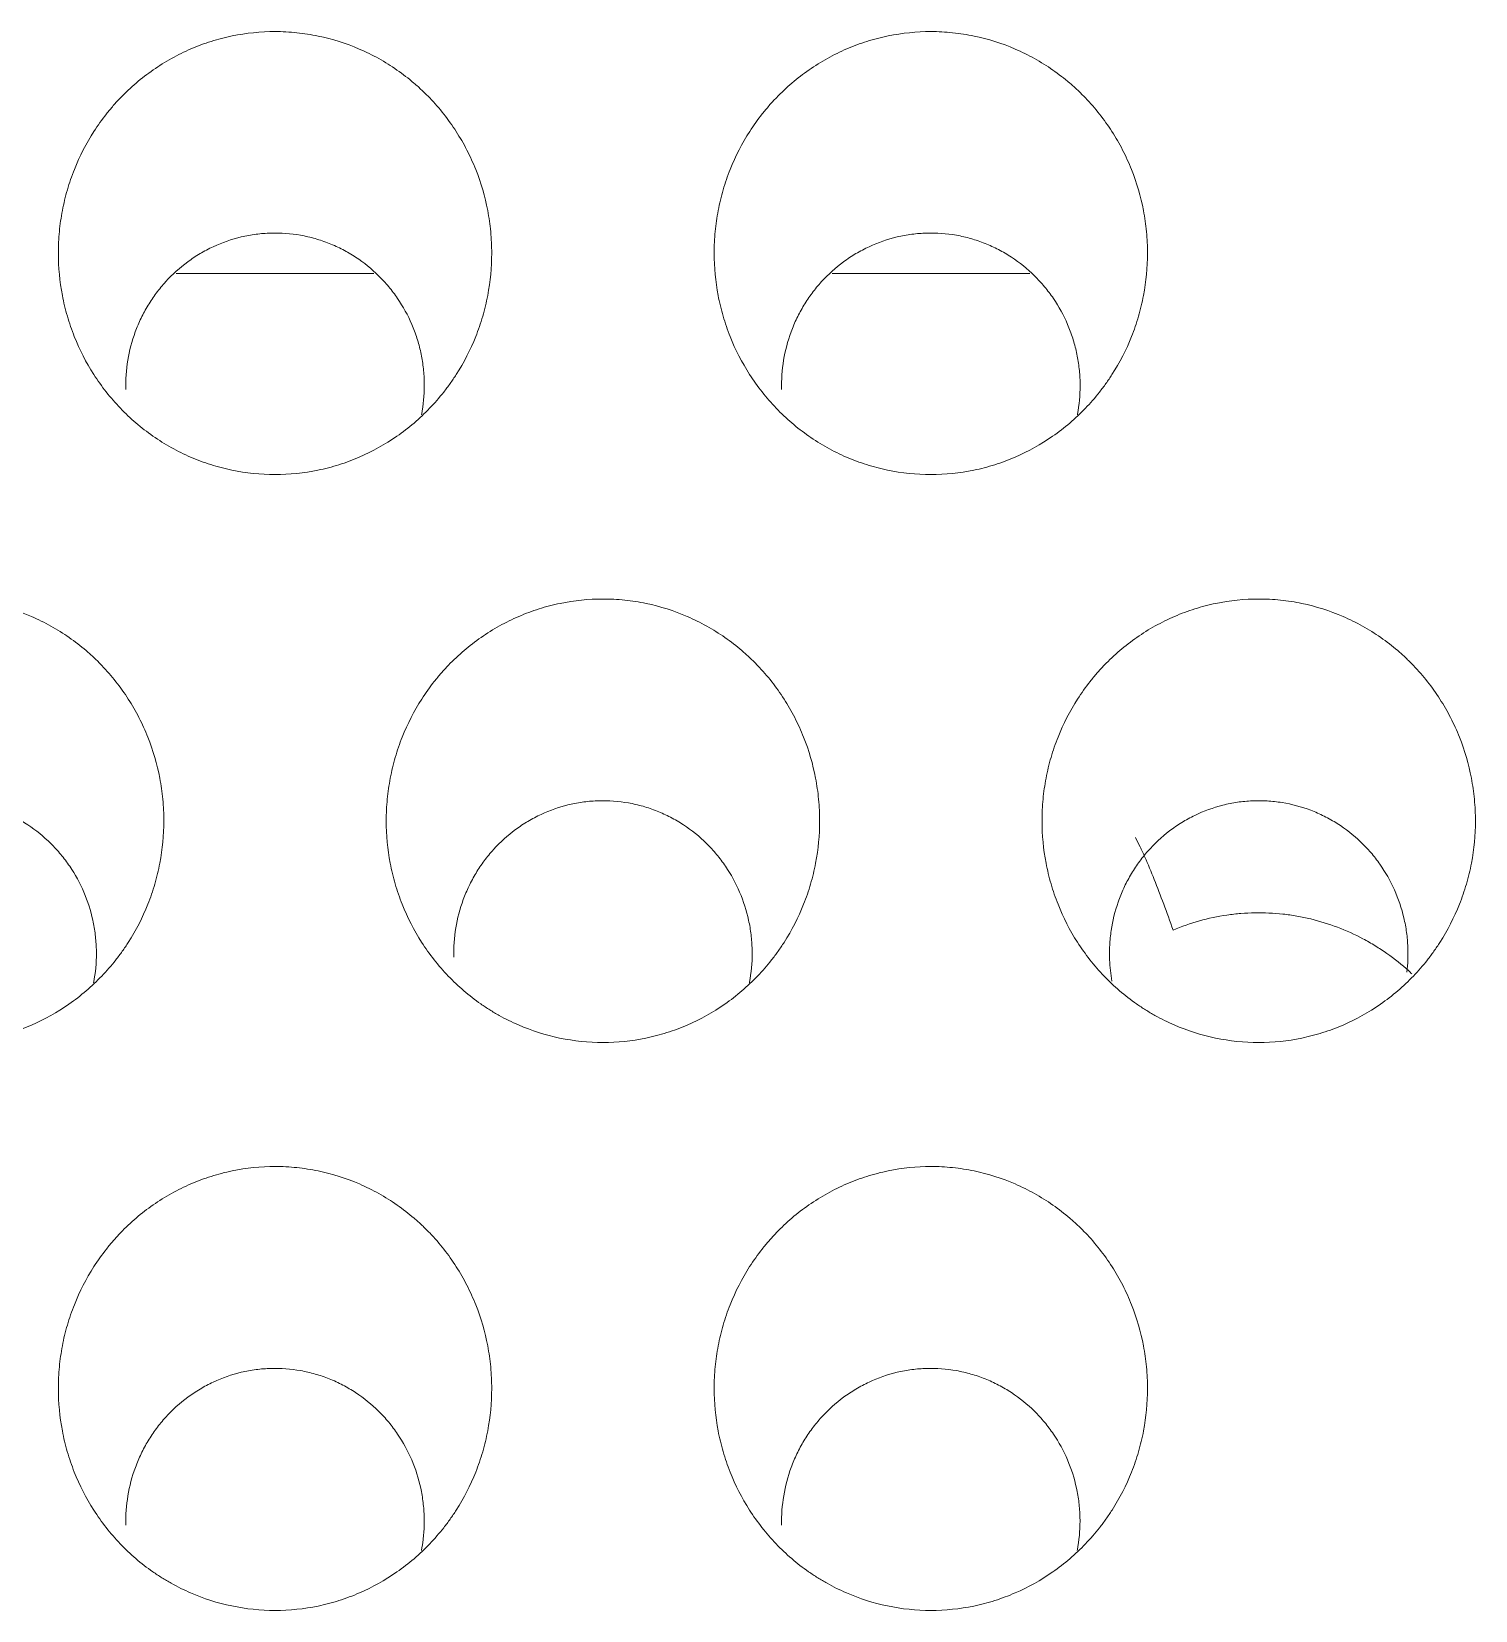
# Model space of a CAD drawing. Header units: millimetres. Extents: x 70151 to 230897, y 35202 to 113211.
# Drawn here: x 179033.21 to 179039.79, y 69190.07 to 69197.26 of the extents above; entities that cross this region are included whole.
import ezdxf

# ---------------------------------------------------------------- set-up
doc = ezdxf.new("R2010")
doc.units = ezdxf.units.MM
doc.header["$LTSCALE"] = 50
doc.layers.add('2-con', color=2, linetype='Continuous')
doc.layers.add('mark-B', color=2, linetype='Continuous', lineweight=20)

# ---------------------------------------------------------------- blocks, each defined once
blk = doc.blocks.new('무풍1WAY 대형')
at = {"layer": 'mark-B'}
for points, knots in [([(-382.3937, -430.621), (-382.4601, -430.621), (-382.5254, -430.6278), (-382.6217, -430.6478), (-382.6535, -430.6561), (-382.7007, -430.671), (-382.7164, -430.6764), (-382.7474, -430.688), (-382.7627, -430.6942), (-382.838, -430.7268), (-382.8951, -430.7587), (-382.9759, -430.815), (-383.0021, -430.8354), (-383.052, -430.8781), (-383.0994, -430.923), (-383.1421, -430.9722), (-383.1724, -431.0107), (-383.1821, -431.0238), (-383.2011, -431.0505), (-383.2103, -431.0641), (-383.2546, -431.1333), (-383.2841, -431.1912), (-383.3201, -431.2817), (-383.3306, -431.3125), (-383.3443, -431.3595), (-383.3485, -431.3754), (-383.3561, -431.4073), (-383.3596, -431.4232), (-383.3748, -431.5031), (-383.3808, -431.5675), (-383.3808, -431.6487), (-383.3804, -431.6649), (-383.3789, -431.6975), (-383.3778, -431.7139), (-383.3731, -431.7628), (-383.3685, -431.795), (-383.3503, -431.8905), (-383.3323, -431.9527), (-383.2962, -432.0436), (-383.2826, -432.0737), (-383.2528, -432.1318), (-383.2366, -432.16), (-383.1841, -432.242), (-383.144, -432.2932), (-383.087, -432.3527), (-383.0753, -432.3643), (-383.0515, -432.3868), (-383.015, -432.4197), (-382.9506, -432.4696), (-382.8952, -432.5043), (-382.8522, -432.5283), (-382.8377, -432.536), (-382.808, -432.5506), (-382.793, -432.5576), (-382.7173, -432.5903), (-382.655, -432.6101), (-382.5586, -432.6302), (-382.5261, -432.6353), (-382.46, -432.6421), (-382.427, -432.6438), (-382.3286, -432.6439), (-382.2633, -432.6373), (-382.1824, -432.6206), (-382.1662, -432.6168), (-382.1342, -432.6084), (-382.0866, -432.5947), (-382.0099, -432.5661), (-381.9511, -432.5372), (-381.8937, -432.5052), (-381.8655, -432.4876), (-381.7846, -432.4312), (-381.735, -432.3888), (-381.6785, -432.3299), (-381.6674, -432.3178), (-381.6459, -432.293), (-381.6354, -432.2803), (-381.6049, -432.2416), (-381.5859, -432.2149), (-381.5333, -432.1328), (-381.5036, -432.075), (-381.4734, -431.9989), (-381.4677, -431.9835), (-381.4571, -431.9525), (-381.4423, -431.9059), (-381.4234, -431.8271), (-381.4142, -431.7629), (-381.4096, -431.7144), (-381.4085, -431.6982), (-381.4069, -431.6655), (-381.4065, -431.6491), (-381.4065, -431.5674), (-381.4126, -431.5029), (-381.4308, -431.4075), (-381.4383, -431.3759), (-381.4519, -431.3288), (-381.4569, -431.3132), (-381.4675, -431.2822), (-381.4732, -431.2668), (-381.5032, -431.1911), (-381.5327, -431.1334), (-381.5853, -431.0511), (-381.6042, -431.0245), (-381.6449, -430.9726), (-381.6663, -430.9479), (-381.734, -430.8772), (-381.7833, -430.8347), (-381.8506, -430.7877), (-381.8643, -430.7786), (-381.8923, -430.761), (-381.9065, -430.7526), (-381.9496, -430.7285), (-381.979, -430.714), (-382.0689, -430.675), (-382.1314, -430.655), (-382.2614, -430.6278), (-382.3272, -430.621), (-382.3937, -430.621)], [0, 0, 0, 0, 0.03125, 0.03125, 0.046875, 0.046875, 0.054687, 0.054687, 0.0625, 0.0625, 0.09375, 0.09375, 0.109375, 0.109375, 0.125, 0.140625, 0.140625, 0.148437, 0.148437, 0.15625, 0.15625, 0.1875, 0.1875, 0.203125, 0.203125, 0.210937, 0.210937, 0.21875, 0.21875, 0.25, 0.25, 0.257812, 0.257812, 0.265625, 0.265625, 0.28125, 0.28125, 0.3125, 0.3125, 0.328125, 0.328125, 0.34375, 0.34375, 0.375, 0.375, 0.382812, 0.382812, 0.390625, 0.40625, 0.421875, 0.421875, 0.429687, 0.429687, 0.4375, 0.4375, 0.46875, 0.46875, 0.484375, 0.484375, 0.5, 0.5, 0.53125, 0.53125, 0.539062, 0.539062, 0.546875, 0.5625, 0.578125, 0.578125, 0.59375, 0.59375, 0.625, 0.625, 0.632812, 0.632812, 0.640625, 0.640625, 0.65625, 0.65625, 0.6875, 0.6875, 0.695312, 0.695312, 0.703125, 0.71875, 0.734375, 0.734375, 0.742187, 0.742187, 0.75, 0.75, 0.78125, 0.78125, 0.796875, 0.796875, 0.804687, 0.804687, 0.8125, 0.8125, 0.84375, 0.84375, 0.859375, 0.859375, 0.875, 0.875, 0.90625, 0.90625, 0.914062, 0.914062, 0.921875, 0.921875, 0.9375, 0.9375, 0.96875, 0.96875, 1, 1, 1, 1]), ([(-379.4061, -430.621), (-379.4726, -430.621), (-379.5379, -430.6278), (-379.6341, -430.6478), (-379.6659, -430.6561), (-379.7132, -430.671), (-379.7289, -430.6764), (-379.7598, -430.688), (-379.7751, -430.6942), (-379.8505, -430.7268), (-379.9075, -430.7587), (-379.9883, -430.815), (-380.0146, -430.8354), (-380.0644, -430.8781), (-380.1119, -430.923), (-380.1546, -430.9722), (-380.1848, -431.0107), (-380.1946, -431.0238), (-380.2136, -431.0505), (-380.2228, -431.0641), (-380.2671, -431.1333), (-380.2966, -431.1912), (-380.3325, -431.2817), (-380.3431, -431.3125), (-380.3568, -431.3595), (-380.361, -431.3754), (-380.3686, -431.4073), (-380.372, -431.4232), (-380.3872, -431.5031), (-380.3933, -431.5675), (-380.3933, -431.6487), (-380.3929, -431.6649), (-380.3914, -431.6975), (-380.3902, -431.7139), (-380.3856, -431.7628), (-380.381, -431.795), (-380.3627, -431.8905), (-380.3447, -431.9527), (-380.3086, -432.0436), (-380.295, -432.0737), (-380.2652, -432.1318), (-380.249, -432.16), (-380.1966, -432.242), (-380.1564, -432.2932), (-380.0995, -432.3527), (-380.0878, -432.3643), (-380.0639, -432.3868), (-380.0274, -432.4197), (-379.963, -432.4696), (-379.9077, -432.5043), (-379.8647, -432.5283), (-379.8501, -432.536), (-379.8205, -432.5506), (-379.8054, -432.5576), (-379.7298, -432.5903), (-379.6674, -432.6101), (-379.5711, -432.6302), (-379.5385, -432.6353), (-379.4724, -432.6421), (-379.4395, -432.6438), (-379.341, -432.6439), (-379.2758, -432.6373), (-379.1948, -432.6206), (-379.1786, -432.6168), (-379.1466, -432.6084), (-379.0991, -432.5947), (-379.0224, -432.5661), (-378.9636, -432.5372), (-378.9061, -432.5052), (-378.8779, -432.4876), (-378.797, -432.4312), (-378.7475, -432.3888), (-378.6909, -432.3299), (-378.6799, -432.3178), (-378.6583, -432.293), (-378.6478, -432.2803), (-378.6173, -432.2416), (-378.5984, -432.2149), (-378.5457, -432.1328), (-378.5161, -432.075), (-378.4858, -431.9989), (-378.4801, -431.9835), (-378.4695, -431.9525), (-378.4547, -431.9059), (-378.4358, -431.8271), (-378.4267, -431.7629), (-378.4221, -431.7144), (-378.4209, -431.6982), (-378.4194, -431.6655), (-378.419, -431.6491), (-378.419, -431.5674), (-378.4251, -431.5029), (-378.4432, -431.4075), (-378.4508, -431.3759), (-378.4644, -431.3288), (-378.4693, -431.3132), (-378.48, -431.2822), (-378.4856, -431.2668), (-378.5157, -431.1911), (-378.5452, -431.1334), (-378.5977, -431.0511), (-378.6166, -431.0245), (-378.6573, -430.9726), (-378.6788, -430.9479), (-378.7464, -430.8772), (-378.7958, -430.8347), (-378.863, -430.7877), (-378.8767, -430.7786), (-378.9048, -430.761), (-378.919, -430.7526), (-378.9621, -430.7285), (-378.9914, -430.714), (-379.0814, -430.675), (-379.1439, -430.655), (-379.2739, -430.6278), (-379.3397, -430.621), (-379.4061, -430.621)], [0, 0, 0, 0, 0.03125, 0.03125, 0.046875, 0.046875, 0.054687, 0.054687, 0.0625, 0.0625, 0.09375, 0.09375, 0.109375, 0.109375, 0.125, 0.140625, 0.140625, 0.148437, 0.148437, 0.15625, 0.15625, 0.1875, 0.1875, 0.203125, 0.203125, 0.210937, 0.210937, 0.21875, 0.21875, 0.25, 0.25, 0.257812, 0.257812, 0.265625, 0.265625, 0.28125, 0.28125, 0.3125, 0.3125, 0.328125, 0.328125, 0.34375, 0.34375, 0.375, 0.375, 0.382812, 0.382812, 0.390625, 0.40625, 0.421875, 0.421875, 0.429687, 0.429687, 0.4375, 0.4375, 0.46875, 0.46875, 0.484375, 0.484375, 0.5, 0.5, 0.53125, 0.53125, 0.539062, 0.539062, 0.546875, 0.5625, 0.578125, 0.578125, 0.59375, 0.59375, 0.625, 0.625, 0.632812, 0.632812, 0.640625, 0.640625, 0.65625, 0.65625, 0.6875, 0.6875, 0.695312, 0.695312, 0.703125, 0.71875, 0.734375, 0.734375, 0.742187, 0.742187, 0.75, 0.75, 0.78125, 0.78125, 0.796875, 0.796875, 0.804687, 0.804687, 0.8125, 0.8125, 0.84375, 0.84375, 0.859375, 0.859375, 0.875, 0.875, 0.90625, 0.90625, 0.914062, 0.914062, 0.921875, 0.921875, 0.9375, 0.9375, 0.96875, 0.96875, 1, 1, 1, 1]), ([(-383.0607, -430.8933), (-383.0619, -430.8995), (-383.063, -430.9057), (-383.0712, -430.956), (-383.0743, -431.0004), (-383.0726, -431.0678), (-383.071, -431.0904), (-383.0656, -431.1349), (-383.0619, -431.157), (-383.0477, -431.2224), (-383.0341, -431.2651), (-382.9986, -431.3483), (-382.9771, -431.3876), (-382.9394, -431.4432), (-382.9259, -431.4612), (-382.9043, -431.4873), (-382.8968, -431.4959), (-382.8815, -431.5126), (-382.8736, -431.5207), (-382.8335, -431.5604), (-382.7987, -431.5887), (-382.7514, -431.6197), (-382.7418, -431.6257), (-382.7222, -431.6372), (-382.7122, -431.6428), (-382.682, -431.6585), (-382.6409, -431.6774), (-382.5876, -431.6956), (-382.5547, -431.7042), (-382.5325, -431.7093), (-382.5213, -431.7116), (-382.4651, -431.7216), (-382.42, -431.7249), (-382.3523, -431.723), (-382.3297, -431.7212), (-382.2958, -431.7167), (-382.2845, -431.7149), (-382.2621, -431.7108), (-382.251, -431.7085), (-382.196, -431.6954), (-382.1534, -431.6806), (-382.0919, -431.6519), (-382.0716, -431.6412), (-382.0327, -431.618), (-382.0139, -431.6055), (-381.9598, -431.5655), (-381.9265, -431.5354), (-381.8883, -431.4934), (-381.8809, -431.4848), (-381.8666, -431.4674), (-381.8596, -431.4585), (-381.8396, -431.4315), (-381.8147, -431.3943), (-381.7881, -431.3452), (-381.7742, -431.3144), (-381.7654, -431.2937), (-381.7613, -431.2831), (-381.7419, -431.2303), (-381.7194, -431.1442), (-381.713, -431.0554), (-381.7141, -431.0102)], [0, 0, 0, 0, 0.008227, 0.008227, 0.066566, 0.066566, 0.095736, 0.095736, 0.124906, 0.124906, 0.183246, 0.183246, 0.241585, 0.241585, 0.270755, 0.270755, 0.28534, 0.28534, 0.299925, 0.299925, 0.358264, 0.358264, 0.372849, 0.372849, 0.387434, 0.387434, 0.416604, 0.445774, 0.460359, 0.460359, 0.474944, 0.474944, 0.533283, 0.533283, 0.562453, 0.562453, 0.577038, 0.577038, 0.591623, 0.591623, 0.649962, 0.649962, 0.679132, 0.679132, 0.708302, 0.708302, 0.766642, 0.766642, 0.781227, 0.781227, 0.795811, 0.795811, 0.824981, 0.854151, 0.868736, 0.868736, 0.883321, 0.883321, 0.94166, 1, 1, 1, 1]), ([(-380.0732, -430.8933), (-380.0743, -430.8995), (-380.0754, -430.9057), (-380.0837, -430.956), (-380.0868, -431.0004), (-380.0851, -431.0678), (-380.0834, -431.0904), (-380.0781, -431.1349), (-380.0744, -431.157), (-380.0601, -431.2224), (-380.0466, -431.2651), (-380.011, -431.3483), (-379.9896, -431.3876), (-379.9519, -431.4432), (-379.9384, -431.4612), (-379.9167, -431.4873), (-379.9093, -431.4959), (-379.8939, -431.5126), (-379.8861, -431.5207), (-379.846, -431.5604), (-379.8111, -431.5887), (-379.7639, -431.6197), (-379.7543, -431.6257), (-379.7346, -431.6372), (-379.7247, -431.6428), (-379.6945, -431.6585), (-379.6534, -431.6774), (-379.6001, -431.6956), (-379.5671, -431.7042), (-379.545, -431.7093), (-379.5338, -431.7116), (-379.4776, -431.7216), (-379.4325, -431.7249), (-379.3648, -431.723), (-379.3422, -431.7212), (-379.3082, -431.7167), (-379.2969, -431.7149), (-379.2745, -431.7108), (-379.2634, -431.7085), (-379.2084, -431.6954), (-379.1659, -431.6806), (-379.1043, -431.6519), (-379.0841, -431.6412), (-379.0451, -431.618), (-379.0264, -431.6055), (-378.9722, -431.5655), (-378.9389, -431.5354), (-378.9008, -431.4934), (-378.8934, -431.4848), (-378.879, -431.4674), (-378.8721, -431.4585), (-378.852, -431.4315), (-378.8271, -431.3943), (-378.8005, -431.3452), (-378.7867, -431.3144), (-378.7779, -431.2937), (-378.7737, -431.2831), (-378.7543, -431.2303), (-378.7319, -431.1442), (-378.7255, -431.0554), (-378.7266, -431.0102)], [0, 0, 0, 0, 0.008227, 0.008227, 0.066566, 0.066566, 0.095736, 0.095736, 0.124906, 0.124906, 0.183246, 0.183246, 0.241585, 0.241585, 0.270755, 0.270755, 0.28534, 0.28534, 0.299925, 0.299925, 0.358264, 0.358264, 0.372849, 0.372849, 0.387434, 0.387434, 0.416604, 0.445774, 0.460359, 0.460359, 0.474944, 0.474944, 0.533283, 0.533283, 0.562453, 0.562453, 0.577038, 0.577038, 0.591623, 0.591623, 0.649962, 0.649962, 0.679132, 0.679132, 0.708302, 0.708302, 0.766642, 0.766642, 0.781226, 0.781226, 0.795811, 0.795811, 0.824981, 0.854151, 0.868736, 0.868736, 0.883321, 0.883321, 0.94166, 1, 1, 1, 1]), ([(-383.8874, -433.2088), (-383.9539, -433.2088), (-384.0191, -433.2156), (-384.1153, -433.2355), (-384.1471, -433.2438), (-384.1944, -433.2587), (-384.2101, -433.2641), (-384.241, -433.2757), (-384.2563, -433.2819), (-384.3317, -433.3144), (-384.3887, -433.3462), (-384.4695, -433.4025), (-384.4958, -433.4228), (-384.5456, -433.4655), (-384.593, -433.5104), (-384.6357, -433.5595), (-384.666, -433.5979), (-384.6758, -433.611), (-384.6948, -433.6377), (-384.704, -433.6513), (-384.7483, -433.7204), (-384.7778, -433.7783), (-384.8138, -433.8687), (-384.8243, -433.8994), (-384.838, -433.9465), (-384.8422, -433.9623), (-384.8499, -433.9941), (-384.8533, -434.0101), (-384.8685, -434.0899), (-384.8746, -434.1543), (-384.8746, -434.2354), (-384.8742, -434.2516), (-384.8727, -434.2842), (-384.8715, -434.3005), (-384.8669, -434.3494), (-384.8623, -434.3816), (-384.844, -434.477), (-384.826, -434.5391), (-384.7899, -434.63), (-384.7763, -434.6601), (-384.7465, -434.7181), (-384.7303, -434.7463), (-384.6778, -434.8281), (-384.6376, -434.8793), (-384.5807, -434.9387), (-384.5689, -434.9503), (-384.5451, -434.9729), (-384.5086, -435.0057), (-384.4442, -435.0555), (-384.3888, -435.0901), (-384.3459, -435.1141), (-384.3313, -435.1218), (-384.3016, -435.1364), (-384.2866, -435.1434), (-384.211, -435.1761), (-384.1486, -435.1958), (-384.0524, -435.2159), (-384.0198, -435.221), (-383.9537, -435.2278), (-383.9208, -435.2295), (-383.8223, -435.2295), (-383.7572, -435.2229), (-383.6762, -435.2062), (-383.66, -435.2025), (-383.628, -435.1941), (-383.5805, -435.1805), (-383.5038, -435.1519), (-383.4451, -435.123), (-383.3876, -435.0911), (-383.3594, -435.0735), (-383.2785, -435.0172), (-383.229, -434.9748), (-383.1724, -434.916), (-383.1613, -434.9039), (-383.1398, -434.8792), (-383.1293, -434.8665), (-383.0987, -434.8278), (-383.0798, -434.8012), (-383.0272, -434.7191), (-382.9975, -434.6613), (-382.9672, -434.5853), (-382.9615, -434.5699), (-382.9509, -434.539), (-382.9361, -434.4924), (-382.9172, -434.4136), (-382.908, -434.3496), (-382.9034, -434.3011), (-382.9023, -434.2848), (-382.9007, -434.2522), (-382.9003, -434.2358), (-382.9003, -434.1541), (-382.9064, -434.0897), (-382.9246, -433.9944), (-382.9321, -433.9628), (-382.9458, -433.9158), (-382.9507, -433.9001), (-382.9614, -433.8691), (-382.967, -433.8538), (-382.9971, -433.7782), (-383.0266, -433.7205), (-383.0792, -433.6384), (-383.0981, -433.6117), (-383.1388, -433.5599), (-383.1603, -433.5352), (-383.2279, -433.4646), (-383.2773, -433.4222), (-383.3445, -433.3752), (-383.3582, -433.3661), (-383.3862, -433.3486), (-383.4005, -433.3402), (-383.4435, -433.3161), (-383.4729, -433.3016), (-383.5628, -433.2627), (-383.6253, -433.2427), (-383.7553, -433.2156), (-383.821, -433.2088), (-383.8874, -433.2088)], [0, 0, 0, 0, 0.03125, 0.03125, 0.046875, 0.046875, 0.054688, 0.054688, 0.0625, 0.0625, 0.09375, 0.09375, 0.109375, 0.109375, 0.125, 0.140625, 0.140625, 0.148438, 0.148438, 0.15625, 0.15625, 0.1875, 0.1875, 0.203125, 0.203125, 0.210938, 0.210938, 0.21875, 0.21875, 0.25, 0.25, 0.257813, 0.257813, 0.265625, 0.265625, 0.28125, 0.28125, 0.3125, 0.3125, 0.328125, 0.328125, 0.34375, 0.34375, 0.375, 0.375, 0.382813, 0.382813, 0.390625, 0.40625, 0.421875, 0.421875, 0.429688, 0.429688, 0.4375, 0.4375, 0.46875, 0.46875, 0.484375, 0.484375, 0.5, 0.5, 0.53125, 0.53125, 0.539063, 0.539063, 0.546875, 0.5625, 0.578125, 0.578125, 0.59375, 0.59375, 0.625, 0.625, 0.632813, 0.632813, 0.640625, 0.640625, 0.65625, 0.65625, 0.6875, 0.6875, 0.695313, 0.695313, 0.703125, 0.71875, 0.734375, 0.734375, 0.742188, 0.742188, 0.75, 0.75, 0.78125, 0.78125, 0.796875, 0.796875, 0.804688, 0.804688, 0.8125, 0.8125, 0.84375, 0.84375, 0.859375, 0.859375, 0.875, 0.875, 0.90625, 0.90625, 0.914063, 0.914063, 0.921875, 0.921875, 0.9375, 0.9375, 0.96875, 0.96875, 1, 1, 1, 1]), ([(-380.8999, -433.2088), (-380.9663, -433.2088), (-381.0316, -433.2156), (-381.1278, -433.2355), (-381.1596, -433.2438), (-381.2068, -433.2587), (-381.2225, -433.2641), (-381.2535, -433.2757), (-381.2688, -433.2819), (-381.3441, -433.3144), (-381.4012, -433.3462), (-381.482, -433.4025), (-381.5082, -433.4228), (-381.5581, -433.4655), (-381.6055, -433.5104), (-381.6482, -433.5595), (-381.6785, -433.5979), (-381.6882, -433.611), (-381.7072, -433.6377), (-381.7165, -433.6513), (-381.7607, -433.7204), (-381.7903, -433.7783), (-381.8262, -433.8687), (-381.8368, -433.8994), (-381.8505, -433.9465), (-381.8547, -433.9623), (-381.8623, -433.9941), (-381.8657, -434.0101), (-381.8809, -434.0899), (-381.887, -434.1543), (-381.887, -434.2354), (-381.8866, -434.2516), (-381.8851, -434.2842), (-381.884, -434.3005), (-381.8793, -434.3494), (-381.8747, -434.3816), (-381.8565, -434.477), (-381.8384, -434.5391), (-381.8023, -434.63), (-381.7887, -434.6601), (-381.7589, -434.7181), (-381.7427, -434.7463), (-381.6902, -434.8281), (-381.6501, -434.8793), (-381.5931, -434.9387), (-381.5814, -434.9503), (-381.5576, -434.9729), (-381.5211, -435.0057), (-381.4566, -435.0555), (-381.4013, -435.0901), (-381.3583, -435.1141), (-381.3437, -435.1218), (-381.3141, -435.1364), (-381.2991, -435.1434), (-381.2234, -435.1761), (-381.1611, -435.1958), (-381.0648, -435.2159), (-381.0322, -435.221), (-380.9662, -435.2278), (-380.9332, -435.2295), (-380.8348, -435.2295), (-380.7696, -435.2229), (-380.6887, -435.2062), (-380.6725, -435.2025), (-380.6405, -435.1941), (-380.593, -435.1805), (-380.5163, -435.1519), (-380.4575, -435.123), (-380.4001, -435.0911), (-380.3719, -435.0735), (-380.2909, -435.0172), (-380.2414, -434.9748), (-380.1848, -434.916), (-380.1738, -434.9039), (-380.1522, -434.8792), (-380.1417, -434.8665), (-380.1112, -434.8278), (-380.0923, -434.8012), (-380.0396, -434.7191), (-380.0099, -434.6613), (-379.9797, -434.5853), (-379.974, -434.5699), (-379.9633, -434.539), (-379.9486, -434.4924), (-379.9296, -434.4136), (-379.9205, -434.3496), (-379.9159, -434.3011), (-379.9147, -434.2848), (-379.9132, -434.2522), (-379.9128, -434.2358), (-379.9128, -434.1541), (-379.9189, -434.0897), (-379.937, -433.9944), (-379.9446, -433.9628), (-379.9582, -433.9158), (-379.9632, -433.9001), (-379.9738, -433.8691), (-379.9795, -433.8538), (-380.0095, -433.7782), (-380.0391, -433.7205), (-380.0916, -433.6384), (-380.1105, -433.6117), (-380.1512, -433.5599), (-380.1727, -433.5352), (-380.2403, -433.4646), (-380.2897, -433.4222), (-380.3569, -433.3752), (-380.3707, -433.3661), (-380.3987, -433.3486), (-380.4129, -433.3402), (-380.456, -433.3161), (-380.4853, -433.3016), (-380.5753, -433.2627), (-380.6377, -433.2427), (-380.7677, -433.2156), (-380.8335, -433.2088), (-380.8999, -433.2088)], [0, 0, 0, 0, 0.03125, 0.03125, 0.046875, 0.046875, 0.054687, 0.054687, 0.0625, 0.0625, 0.09375, 0.09375, 0.109375, 0.109375, 0.125, 0.140625, 0.140625, 0.148437, 0.148437, 0.15625, 0.15625, 0.1875, 0.1875, 0.203125, 0.203125, 0.210937, 0.210937, 0.21875, 0.21875, 0.25, 0.25, 0.257812, 0.257812, 0.265625, 0.265625, 0.28125, 0.28125, 0.3125, 0.3125, 0.328125, 0.328125, 0.34375, 0.34375, 0.375, 0.375, 0.382812, 0.382812, 0.390625, 0.40625, 0.421875, 0.421875, 0.429687, 0.429687, 0.4375, 0.4375, 0.46875, 0.46875, 0.484375, 0.484375, 0.5, 0.5, 0.53125, 0.53125, 0.539062, 0.539062, 0.546875, 0.5625, 0.578125, 0.578125, 0.59375, 0.59375, 0.625, 0.625, 0.632812, 0.632812, 0.640625, 0.640625, 0.65625, 0.65625, 0.6875, 0.6875, 0.695312, 0.695312, 0.703125, 0.71875, 0.734375, 0.734375, 0.742187, 0.742187, 0.75, 0.75, 0.78125, 0.78125, 0.796875, 0.796875, 0.804687, 0.804687, 0.8125, 0.8125, 0.84375, 0.84375, 0.859375, 0.859375, 0.875, 0.875, 0.90625, 0.90625, 0.914062, 0.914062, 0.921875, 0.921875, 0.9375, 0.9375, 0.96875, 0.96875, 1, 1, 1, 1]), ([(-377.9123, -433.2088), (-377.9788, -433.2088), (-378.044, -433.2156), (-378.1403, -433.2355), (-378.172, -433.2438), (-378.2193, -433.2587), (-378.235, -433.2641), (-378.266, -433.2757), (-378.2812, -433.2819), (-378.3566, -433.3144), (-378.4136, -433.3462), (-378.4944, -433.4025), (-378.5207, -433.4228), (-378.5705, -433.4655), (-378.6179, -433.5104), (-378.6607, -433.5595), (-378.6909, -433.5979), (-378.7007, -433.611), (-378.7197, -433.6377), (-378.7289, -433.6513), (-378.7732, -433.7204), (-378.8027, -433.7783), (-378.8387, -433.8687), (-378.8492, -433.8994), (-378.8629, -433.9465), (-378.8671, -433.9623), (-378.8748, -433.9941), (-378.8782, -434.0101), (-378.8934, -434.0899), (-378.8995, -434.1543), (-378.8995, -434.2354), (-378.8991, -434.2516), (-378.8976, -434.2842), (-378.8964, -434.3005), (-378.8918, -434.3494), (-378.8872, -434.3816), (-378.8689, -434.477), (-378.8509, -434.5391), (-378.8148, -434.63), (-378.8012, -434.6601), (-378.7714, -434.7181), (-378.7552, -434.7463), (-378.7027, -434.8281), (-378.6625, -434.8793), (-378.6056, -434.9387), (-378.5939, -434.9503), (-378.57, -434.9729), (-378.5335, -435.0057), (-378.4691, -435.0555), (-378.4138, -435.0901), (-378.3708, -435.1141), (-378.3562, -435.1218), (-378.3266, -435.1364), (-378.3115, -435.1434), (-378.2359, -435.1761), (-378.1735, -435.1958), (-378.0773, -435.2159), (-378.0447, -435.221), (-377.9786, -435.2278), (-377.9457, -435.2295), (-377.8472, -435.2295), (-377.7821, -435.2229), (-377.7011, -435.2062), (-377.6849, -435.2025), (-377.6529, -435.1941), (-377.6054, -435.1805), (-377.5287, -435.1519), (-377.47, -435.123), (-377.4125, -435.0911), (-377.3843, -435.0735), (-377.3034, -435.0172), (-377.2539, -434.9748), (-377.1973, -434.916), (-377.1862, -434.9039), (-377.1647, -434.8792), (-377.1542, -434.8665), (-377.1237, -434.8278), (-377.1047, -434.8012), (-377.0521, -434.7191), (-377.0224, -434.6613), (-376.9921, -434.5853), (-376.9864, -434.5699), (-376.9758, -434.539), (-376.961, -434.4924), (-376.9421, -434.4136), (-376.9329, -434.3496), (-376.9283, -434.3011), (-376.9272, -434.2848), (-376.9256, -434.2522), (-376.9252, -434.2358), (-376.9252, -434.1541), (-376.9313, -434.0897), (-376.9495, -433.9944), (-376.957, -433.9628), (-376.9707, -433.9158), (-376.9756, -433.9001), (-376.9863, -433.8691), (-376.9919, -433.8538), (-377.022, -433.7782), (-377.0515, -433.7205), (-377.1041, -433.6384), (-377.123, -433.6117), (-377.1637, -433.5599), (-377.1852, -433.5352), (-377.2528, -433.4646), (-377.3022, -433.4222), (-377.3694, -433.3752), (-377.3831, -433.3661), (-377.4111, -433.3486), (-377.4254, -433.3402), (-377.4684, -433.3161), (-377.4978, -433.3016), (-377.5877, -433.2627), (-377.6502, -433.2427), (-377.7802, -433.2156), (-377.8459, -433.2088), (-377.9123, -433.2088)], [0, 0, 0, 0, 0.03125, 0.03125, 0.046875, 0.046875, 0.054687, 0.054687, 0.0625, 0.0625, 0.09375, 0.09375, 0.109375, 0.109375, 0.125, 0.140625, 0.140625, 0.148437, 0.148437, 0.15625, 0.15625, 0.1875, 0.1875, 0.203125, 0.203125, 0.210938, 0.210938, 0.21875, 0.21875, 0.25, 0.25, 0.257813, 0.257813, 0.265625, 0.265625, 0.28125, 0.28125, 0.3125, 0.3125, 0.328125, 0.328125, 0.34375, 0.34375, 0.375, 0.375, 0.382813, 0.382813, 0.390625, 0.40625, 0.421875, 0.421875, 0.429688, 0.429688, 0.4375, 0.4375, 0.46875, 0.46875, 0.484375, 0.484375, 0.5, 0.5, 0.53125, 0.53125, 0.539062, 0.539062, 0.546875, 0.5625, 0.578125, 0.578125, 0.59375, 0.59375, 0.625, 0.625, 0.632812, 0.632812, 0.640625, 0.640625, 0.65625, 0.65625, 0.6875, 0.6875, 0.695312, 0.695312, 0.703125, 0.71875, 0.734375, 0.734375, 0.742187, 0.742187, 0.75, 0.75, 0.78125, 0.78125, 0.796875, 0.796875, 0.804688, 0.804688, 0.8125, 0.8125, 0.84375, 0.84375, 0.859375, 0.859375, 0.875, 0.875, 0.90625, 0.90625, 0.914063, 0.914063, 0.921875, 0.921875, 0.9375, 0.9375, 0.96875, 0.96875, 1, 1, 1, 1]), ([(-384.5057, -433.9043), (-384.4872, -433.9456), (-384.4651, -433.9845), (-384.4265, -434.0394), (-384.4127, -434.0571), (-384.3834, -434.0913), (-384.3677, -434.1079), (-384.3187, -434.1546), (-384.2834, -434.1823), (-384.2264, -434.2184), (-384.2067, -434.2296), (-384.1659, -434.25), (-384.1452, -434.2591), (-384.0819, -434.2831), (-384.0384, -434.2948), (-383.9823, -434.3039), (-383.971, -434.3054), (-383.9483, -434.3079), (-383.9143, -434.3108), (-383.8578, -434.3111), (-383.8129, -434.3068), (-383.7792, -434.3018), (-383.7681, -434.2999), (-383.7457, -434.2954), (-383.7345, -434.2929), (-383.6794, -434.2789), (-383.6371, -434.2634), (-383.5762, -434.2338), (-383.5563, -434.2229), (-383.5175, -434.1991), (-383.4989, -434.1862), (-383.4452, -434.1453), (-383.4124, -434.1147), (-383.375, -434.0722), (-383.3677, -434.0635), (-383.3536, -434.0458), (-383.3332, -434.0189), (-383.3026, -433.9718), (-383.2818, -433.9319), (-383.2629, -433.8908), (-383.2545, -433.8699), (-383.2324, -433.8066), (-383.2218, -433.7633), (-383.2136, -433.708), (-383.2122, -433.6969), (-383.2099, -433.6745), (-383.2091, -433.6632), (-383.2073, -433.6295), (-383.2072, -433.6072), (-383.2095, -433.5523), (-383.2131, -433.52), (-383.2189, -433.4878)], [0, 0, 0, 0, 0.067884, 0.067884, 0.101826, 0.101826, 0.135768, 0.135768, 0.203652, 0.203652, 0.237594, 0.237594, 0.271536, 0.271536, 0.33942, 0.33942, 0.356391, 0.356391, 0.373362, 0.407304, 0.441247, 0.441247, 0.458218, 0.458218, 0.475189, 0.475189, 0.543073, 0.543073, 0.577015, 0.577015, 0.610957, 0.610957, 0.678841, 0.678841, 0.695812, 0.695812, 0.712783, 0.746725, 0.780667, 0.780667, 0.814609, 0.814609, 0.882493, 0.882493, 0.899464, 0.899464, 0.916435, 0.916435, 0.950377, 0.950377, 1, 1, 1, 1]), ([(-381.5672, -433.481), (-381.5683, -433.4871), (-381.5694, -433.4932), (-381.5776, -433.5433), (-381.5807, -433.5878), (-381.579, -433.6551), (-381.5774, -433.6777), (-381.572, -433.7222), (-381.5683, -433.7442), (-381.5541, -433.8096), (-381.5405, -433.8523), (-381.5049, -433.9354), (-381.4834, -433.9747), (-381.4457, -434.0303), (-381.4322, -434.0483), (-381.4105, -434.0743), (-381.4031, -434.0829), (-381.3877, -434.0996), (-381.3799, -434.1077), (-381.3398, -434.1473), (-381.3049, -434.1756), (-381.2576, -434.2066), (-381.248, -434.2126), (-381.2284, -434.2241), (-381.2184, -434.2297), (-381.1882, -434.2454), (-381.1471, -434.2642), (-381.0938, -434.2824), (-381.0609, -434.2909), (-381.0387, -434.2961), (-381.0275, -434.2983), (-380.9713, -434.3083), (-380.9262, -434.3116), (-380.8585, -434.3097), (-380.8359, -434.3079), (-380.802, -434.3035), (-380.7907, -434.3017), (-380.7683, -434.2976), (-380.7572, -434.2952), (-380.7022, -434.2821), (-380.6596, -434.2674), (-380.5981, -434.2387), (-380.5778, -434.228), (-380.5389, -434.2049), (-380.5201, -434.1924), (-380.4659, -434.1524), (-380.4326, -434.1223), (-380.3945, -434.0804), (-380.3871, -434.0718), (-380.3727, -434.0543), (-380.3658, -434.0455), (-380.3457, -434.0185), (-380.3208, -433.9814), (-380.2942, -433.9323), (-380.2803, -433.9015), (-380.2715, -433.8808), (-380.2674, -433.8702), (-380.248, -433.8174), (-380.2254, -433.7314), (-380.2191, -433.6426), (-380.2202, -433.5975)], [0, 0, 0, 0, 0.00808, 0.00808, 0.066428, 0.066428, 0.095603, 0.095603, 0.124777, 0.124777, 0.183125, 0.183125, 0.241473, 0.241473, 0.270647, 0.270647, 0.285234, 0.285234, 0.299821, 0.299821, 0.35817, 0.35817, 0.372757, 0.372757, 0.387344, 0.387344, 0.416518, 0.445692, 0.460279, 0.460279, 0.474866, 0.474866, 0.533214, 0.533214, 0.562388, 0.562388, 0.576975, 0.576975, 0.591562, 0.591562, 0.649911, 0.649911, 0.679085, 0.679085, 0.708259, 0.708259, 0.766607, 0.766607, 0.781194, 0.781194, 0.795781, 0.795781, 0.824955, 0.854129, 0.868716, 0.868716, 0.883304, 0.883304, 0.941652, 1, 1, 1, 1]), ([(-378.5796, -433.481), (-378.5808, -433.4871), (-378.5819, -433.4932), (-378.5901, -433.5433), (-378.5932, -433.5878), (-378.5915, -433.6551), (-378.5898, -433.6777), (-378.5845, -433.7222), (-378.5807, -433.7442), (-378.5665, -433.8096), (-378.553, -433.8523), (-378.5174, -433.9354), (-378.4959, -433.9747), (-378.4581, -434.0303), (-378.4446, -434.0483), (-378.423, -434.0743), (-378.4155, -434.0829), (-378.4002, -434.0996), (-378.3923, -434.1077), (-378.3522, -434.1473), (-378.3173, -434.1756), (-378.2701, -434.2066), (-378.2605, -434.2126), (-378.2408, -434.2241), (-378.2308, -434.2297), (-378.2006, -434.2454), (-378.1596, -434.2642), (-378.1062, -434.2824), (-378.0733, -434.2909), (-378.0512, -434.2961), (-378.04, -434.2983), (-377.9837, -434.3083), (-377.9387, -434.3116), (-377.871, -434.3097), (-377.8484, -434.3079), (-377.8144, -434.3035), (-377.8031, -434.3017), (-377.7807, -434.2976), (-377.7696, -434.2952), (-377.7146, -434.2821), (-377.6721, -434.2674), (-377.6105, -434.2387), (-377.5903, -434.228), (-377.5513, -434.2049), (-377.5326, -434.1924), (-377.4784, -434.1524), (-377.4451, -434.1223), (-377.4069, -434.0804), (-377.3995, -434.0718), (-377.3852, -434.0543), (-377.3782, -434.0455), (-377.3581, -434.0185), (-377.3332, -433.9814), (-377.3066, -433.9323), (-377.2928, -433.9015), (-377.284, -433.8808), (-377.2798, -433.8702), (-377.2604, -433.8174), (-377.2379, -433.7314), (-377.2315, -433.6426), (-377.2326, -433.5975)], [0, 0, 0, 0, 0.00808, 0.00808, 0.066428, 0.066428, 0.095603, 0.095603, 0.124777, 0.124777, 0.183125, 0.183125, 0.241473, 0.241473, 0.270647, 0.270647, 0.285234, 0.285234, 0.299821, 0.299821, 0.35817, 0.35817, 0.372757, 0.372757, 0.387344, 0.387344, 0.416518, 0.445692, 0.460279, 0.460279, 0.474866, 0.474866, 0.533214, 0.533214, 0.562388, 0.562388, 0.576975, 0.576975, 0.591562, 0.591562, 0.649911, 0.649911, 0.679085, 0.679085, 0.708259, 0.708259, 0.766607, 0.766607, 0.781194, 0.781194, 0.795781, 0.795781, 0.824955, 0.854129, 0.868716, 0.868716, 0.883304, 0.883304, 0.941652, 1, 1, 1, 1]), ([(-383.4972, -433.7213), (-383.5364, -433.7378), (-383.6166, -433.7655), (-383.7, -433.7832), (-383.7638, -433.7925), (-383.7852, -433.7949), (-383.8279, -433.7983), (-383.8492, -433.7993), (-383.913, -433.8004), (-383.9554, -433.7985), (-384.0189, -433.7915), (-384.04, -433.7885), (-384.0823, -433.7811), (-384.1034, -433.7767), (-384.1659, -433.7616), (-384.2472, -433.7364), (-384.3246, -433.7013), (-384.3811, -433.6713), (-384.3998, -433.6606), (-384.4363, -433.6382), (-384.4541, -433.6264), (-384.5062, -433.5898), (-384.5441, -433.5594), (-384.5798, -433.5265), (-384.5844, -433.5222)], [0, 0, 0, 0, 0.109313, 0.218627, 0.218627, 0.273283, 0.273283, 0.32794, 0.32794, 0.437253, 0.437253, 0.49191, 0.49191, 0.546567, 0.546567, 0.65588, 0.765194, 0.765194, 0.81985, 0.81985, 0.874507, 0.874507, 0.98382, 1, 1, 1, 1]), ([(-384.5622, -433.5292), (-384.5668, -433.5673), (-384.5683, -433.6054), (-384.5659, -433.6658), (-384.5639, -433.6881), (-384.5594, -433.7216), (-384.5576, -433.7327), (-384.5535, -433.7549), (-384.5512, -433.7659), (-384.5384, -433.8205), (-384.5241, -433.863), (-384.5057, -433.9043)], [0, 0, 0, 0, 0.299717, 0.299717, 0.474788, 0.474788, 0.562323, 0.562323, 0.649858, 0.649858, 1, 1, 1, 1]), ([(-383.3258, -434.1424), (-383.333, -434.1292), (-383.3401, -434.1151), (-383.3544, -434.0854), (-383.3616, -434.0698), (-383.383, -434.0215), (-383.3973, -433.9871), (-383.4259, -433.9154), (-383.4401, -433.878), (-383.4687, -433.8012), (-383.4829, -433.7617), (-383.4972, -433.7213)], [0, 0, 0, 0, 0.125, 0.125, 0.25, 0.25, 0.5, 0.5, 0.75, 0.75, 1, 1, 1, 1]), ([(-382.3937, -435.7965), (-382.4601, -435.7965), (-382.5253, -435.8032), (-382.6215, -435.8232), (-382.6533, -435.8314), (-382.7005, -435.8463), (-382.7162, -435.8517), (-382.7472, -435.8633), (-382.7624, -435.8694), (-382.8378, -435.9019), (-382.8948, -435.9337), (-382.9756, -435.9899), (-383.0018, -436.0102), (-383.0517, -436.0528), (-383.0991, -436.0976), (-383.1418, -436.1467), (-383.1721, -436.1851), (-383.1819, -436.1981), (-383.2009, -436.2248), (-383.2101, -436.2384), (-383.2544, -436.3075), (-383.284, -436.3653), (-383.3199, -436.4556), (-383.3305, -436.4863), (-383.3442, -436.5333), (-383.3484, -436.5491), (-383.356, -436.5809), (-383.3595, -436.5968), (-383.3747, -436.6766), (-383.3807, -436.7409), (-383.3808, -436.822), (-383.3804, -436.8382), (-383.3789, -436.8707), (-383.3777, -436.8871), (-383.3731, -436.9359), (-383.3685, -436.9681), (-383.3502, -437.0634), (-383.3322, -437.1255), (-383.296, -437.2163), (-383.2824, -437.2463), (-383.2526, -437.3043), (-383.2364, -437.3324), (-383.1839, -437.4142), (-383.1437, -437.4654), (-383.0867, -437.5247), (-383.075, -437.5363), (-383.0512, -437.5588), (-383.0147, -437.5916), (-382.9503, -437.6413), (-382.8949, -437.6759), (-382.852, -437.6999), (-382.8374, -437.7075), (-382.8077, -437.7221), (-382.7927, -437.7291), (-382.7171, -437.7617), (-382.6548, -437.7814), (-382.5585, -437.8014), (-382.526, -437.8065), (-382.4599, -437.8133), (-382.427, -437.815), (-382.3286, -437.8151), (-382.2634, -437.8085), (-382.1825, -437.7918), (-382.1663, -437.7881), (-382.1343, -437.7797), (-382.0868, -437.7661), (-382.0102, -437.7376), (-381.9514, -437.7087), (-381.894, -437.6769), (-381.8658, -437.6593), (-381.7849, -437.6031), (-381.7353, -437.5608), (-381.6787, -437.502), (-381.6677, -437.4899), (-381.6462, -437.4652), (-381.6356, -437.4525), (-381.6051, -437.4139), (-381.5862, -437.3873), (-381.5335, -437.3053), (-381.5038, -437.2476), (-381.4735, -437.1717), (-381.4678, -437.1563), (-381.4572, -437.1254), (-381.4424, -437.0788), (-381.4235, -437.0001), (-381.4143, -436.9361), (-381.4097, -436.8876), (-381.4085, -436.8714), (-381.407, -436.8388), (-381.4066, -436.8224), (-381.4066, -436.7408), (-381.4127, -436.6764), (-381.4308, -436.5811), (-381.4384, -436.5496), (-381.4521, -436.5026), (-381.457, -436.487), (-381.4676, -436.456), (-381.4733, -436.4407), (-381.5034, -436.3651), (-381.5329, -436.3075), (-381.5855, -436.2255), (-381.6044, -436.1988), (-381.6451, -436.1471), (-381.6666, -436.1224), (-381.7343, -436.0519), (-381.7836, -436.0096), (-381.8643, -435.9533), (-381.8925, -435.9357), (-381.9499, -435.9036), (-382.0086, -435.8747), (-382.0698, -435.8518), (-382.1322, -435.832), (-382.1641, -435.8236), (-382.2615, -435.8033), (-382.3273, -435.7965), (-382.3937, -435.7965)], [0, 0, 0, 0, 0.03125, 0.03125, 0.046875, 0.046875, 0.054688, 0.054688, 0.0625, 0.0625, 0.09375, 0.09375, 0.109375, 0.109375, 0.125, 0.140625, 0.140625, 0.148437, 0.148437, 0.15625, 0.15625, 0.1875, 0.1875, 0.203125, 0.203125, 0.210937, 0.210937, 0.21875, 0.21875, 0.25, 0.25, 0.257812, 0.257812, 0.265625, 0.265625, 0.28125, 0.28125, 0.3125, 0.3125, 0.328125, 0.328125, 0.34375, 0.34375, 0.375, 0.375, 0.382813, 0.382813, 0.390625, 0.40625, 0.421875, 0.421875, 0.429688, 0.429688, 0.4375, 0.4375, 0.46875, 0.46875, 0.484375, 0.484375, 0.5, 0.5, 0.53125, 0.53125, 0.539063, 0.539063, 0.546875, 0.5625, 0.578125, 0.578125, 0.59375, 0.59375, 0.625, 0.625, 0.632813, 0.632813, 0.640625, 0.640625, 0.65625, 0.65625, 0.6875, 0.6875, 0.695313, 0.695313, 0.703125, 0.71875, 0.734375, 0.734375, 0.742188, 0.742188, 0.75, 0.75, 0.78125, 0.78125, 0.796875, 0.796875, 0.804688, 0.804688, 0.8125, 0.8125, 0.84375, 0.84375, 0.859375, 0.859375, 0.875, 0.875, 0.90625, 0.90625, 0.921875, 0.921875, 0.9375, 0.953125, 0.953125, 0.96875, 0.96875, 1, 1, 1, 1]), ([(-379.4061, -435.7965), (-379.4725, -435.7965), (-379.5378, -435.8032), (-379.6339, -435.8232), (-379.6657, -435.8314), (-379.713, -435.8463), (-379.7287, -435.8517), (-379.7596, -435.8633), (-379.7749, -435.8694), (-379.8502, -435.9019), (-379.9072, -435.9337), (-379.988, -435.9899), (-380.0143, -436.0102), (-380.0642, -436.0528), (-380.1116, -436.0976), (-380.1543, -436.1467), (-380.1846, -436.1851), (-380.1944, -436.1981), (-380.2133, -436.2248), (-380.2226, -436.2384), (-380.2669, -436.3075), (-380.2964, -436.3653), (-380.3324, -436.4556), (-380.3429, -436.4863), (-380.3566, -436.5333), (-380.3609, -436.5491), (-380.3685, -436.5809), (-380.3719, -436.5968), (-380.3871, -436.6766), (-380.3932, -436.7409), (-380.3932, -436.822), (-380.3928, -436.8382), (-380.3913, -436.8707), (-380.3901, -436.8871), (-380.3855, -436.9359), (-380.3809, -436.9681), (-380.3627, -437.0634), (-380.3446, -437.1255), (-380.3085, -437.2163), (-380.2949, -437.2463), (-380.2651, -437.3043), (-380.2488, -437.3324), (-380.1963, -437.4142), (-380.1562, -437.4654), (-380.0992, -437.5247), (-380.0875, -437.5363), (-380.0636, -437.5588), (-380.0271, -437.5916), (-379.9627, -437.6413), (-379.9074, -437.6759), (-379.8644, -437.6999), (-379.8498, -437.7075), (-379.8202, -437.7221), (-379.8052, -437.7291), (-379.7296, -437.7617), (-379.6672, -437.7814), (-379.571, -437.8014), (-379.5384, -437.8065), (-379.4724, -437.8133), (-379.4394, -437.815), (-379.341, -437.8151), (-379.2759, -437.8085), (-379.195, -437.7918), (-379.1788, -437.7881), (-379.1468, -437.7797), (-379.0993, -437.7661), (-379.0226, -437.7376), (-378.9639, -437.7087), (-378.9064, -437.6769), (-378.8782, -437.6593), (-378.7973, -437.6031), (-378.7478, -437.5608), (-378.6912, -437.502), (-378.6802, -437.4899), (-378.6586, -437.4652), (-378.6481, -437.4525), (-378.6175, -437.4139), (-378.5986, -437.3873), (-378.5459, -437.3053), (-378.5162, -437.2476), (-378.486, -437.1717), (-378.4803, -437.1563), (-378.4696, -437.1254), (-378.4548, -437.0788), (-378.4359, -437.0001), (-378.4267, -436.9361), (-378.4221, -436.8876), (-378.421, -436.8714), (-378.4194, -436.8388), (-378.419, -436.8224), (-378.419, -436.7408), (-378.4251, -436.6764), (-378.4433, -436.5811), (-378.4509, -436.5496), (-378.4645, -436.5026), (-378.4695, -436.487), (-378.4801, -436.456), (-378.4858, -436.4407), (-378.5158, -436.3651), (-378.5454, -436.3075), (-378.5979, -436.2255), (-378.6169, -436.1988), (-378.6576, -436.1471), (-378.6791, -436.1224), (-378.7467, -436.0519), (-378.7961, -436.0096), (-378.8768, -435.9533), (-378.9049, -435.9357), (-378.9623, -435.9036), (-379.021, -435.8747), (-379.0822, -435.8518), (-379.1447, -435.832), (-379.1765, -435.8236), (-379.274, -435.8033), (-379.3397, -435.7965), (-379.4061, -435.7965)], [0, 0, 0, 0, 0.03125, 0.03125, 0.046875, 0.046875, 0.054688, 0.054688, 0.0625, 0.0625, 0.09375, 0.09375, 0.109375, 0.109375, 0.125, 0.140625, 0.140625, 0.148438, 0.148438, 0.15625, 0.15625, 0.1875, 0.1875, 0.203125, 0.203125, 0.210938, 0.210938, 0.21875, 0.21875, 0.25, 0.25, 0.257813, 0.257813, 0.265625, 0.265625, 0.28125, 0.28125, 0.3125, 0.3125, 0.328125, 0.328125, 0.34375, 0.34375, 0.375, 0.375, 0.382813, 0.382813, 0.390625, 0.40625, 0.421875, 0.421875, 0.429688, 0.429688, 0.4375, 0.4375, 0.46875, 0.46875, 0.484375, 0.484375, 0.5, 0.5, 0.53125, 0.53125, 0.539063, 0.539063, 0.546875, 0.5625, 0.578125, 0.578125, 0.59375, 0.59375, 0.625, 0.625, 0.632813, 0.632813, 0.640625, 0.640625, 0.65625, 0.65625, 0.6875, 0.6875, 0.695313, 0.695313, 0.703125, 0.71875, 0.734375, 0.734375, 0.742188, 0.742188, 0.75, 0.75, 0.78125, 0.78125, 0.796875, 0.796875, 0.804688, 0.804688, 0.8125, 0.8125, 0.84375, 0.84375, 0.859375, 0.859375, 0.875, 0.875, 0.90625, 0.90625, 0.921875, 0.921875, 0.9375, 0.953125, 0.953125, 0.96875, 0.96875, 1, 1, 1, 1]), ([(-383.0612, -436.0686), (-383.0623, -436.0746), (-383.0634, -436.0806), (-383.0716, -436.1306), (-383.0747, -436.175), (-383.073, -436.2423), (-383.0713, -436.2649), (-383.0659, -436.3094), (-383.0585, -436.3534), (-383.0469, -436.3965), (-383.0333, -436.4391), (-383.0255, -436.4602), (-382.9988, -436.5225), (-382.9773, -436.5618), (-382.9395, -436.6173), (-382.926, -436.6352), (-382.9043, -436.6613), (-382.8969, -436.6698), (-382.8815, -436.6865), (-382.8737, -436.6946), (-382.8335, -436.7342), (-382.7986, -436.7624), (-382.7514, -436.7934), (-382.7418, -436.7994), (-382.7221, -436.8109), (-382.7121, -436.8164), (-382.6819, -436.8321), (-382.6409, -436.8509), (-382.5875, -436.8691), (-382.5546, -436.8776), (-382.5324, -436.8827), (-382.5212, -436.885), (-382.465, -436.895), (-382.42, -436.8983), (-382.3523, -436.8963), (-382.3297, -436.8946), (-382.2957, -436.8901), (-382.2844, -436.8883), (-382.262, -436.8842), (-382.2509, -436.8819), (-382.1959, -436.8688), (-382.1534, -436.854), (-382.0918, -436.8254), (-382.0716, -436.8148), (-382.0326, -436.7916), (-382.0138, -436.7792), (-381.9597, -436.7392), (-381.9263, -436.7091), (-381.8882, -436.6672), (-381.8807, -436.6587), (-381.8664, -436.6412), (-381.8595, -436.6324), (-381.8394, -436.6054), (-381.8144, -436.5683), (-381.7878, -436.5192), (-381.7739, -436.4885), (-381.7652, -436.4678), (-381.761, -436.4572), (-381.7416, -436.4044), (-381.7191, -436.3185), (-381.7127, -436.2297), (-381.7138, -436.1846)], [0, 0, 0, 0, 0.007936, 0.007936, 0.066292, 0.066292, 0.095471, 0.095471, 0.124649, 0.153827, 0.153827, 0.183006, 0.183006, 0.241363, 0.241363, 0.270541, 0.270541, 0.28513, 0.28513, 0.299719, 0.299719, 0.358076, 0.358076, 0.372665, 0.372665, 0.387254, 0.387254, 0.416433, 0.445611, 0.4602, 0.4602, 0.474789, 0.474789, 0.533146, 0.533146, 0.562325, 0.562325, 0.576914, 0.576914, 0.591503, 0.591503, 0.64986, 0.64986, 0.679038, 0.679038, 0.708216, 0.708216, 0.766573, 0.766573, 0.781162, 0.781162, 0.795751, 0.795751, 0.82493, 0.854108, 0.868697, 0.868697, 0.883287, 0.883287, 0.941643, 1, 1, 1, 1]), ([(-380.0736, -436.0686), (-380.0748, -436.0746), (-380.0758, -436.0806), (-380.084, -436.1306), (-380.0871, -436.175), (-380.0854, -436.2423), (-380.0838, -436.2649), (-380.0784, -436.3094), (-380.0709, -436.3534), (-380.0594, -436.3965), (-380.0458, -436.4391), (-380.0379, -436.4602), (-380.0112, -436.5225), (-379.9897, -436.5618), (-379.952, -436.6173), (-379.9385, -436.6352), (-379.9168, -436.6613), (-379.9093, -436.6698), (-379.894, -436.6865), (-379.8861, -436.6946), (-379.846, -436.7342), (-379.8111, -436.7624), (-379.7638, -436.7934), (-379.7542, -436.7994), (-379.7346, -436.8109), (-379.7246, -436.8164), (-379.6944, -436.8321), (-379.6533, -436.8509), (-379.6, -436.8691), (-379.5671, -436.8776), (-379.5449, -436.8827), (-379.5337, -436.885), (-379.4775, -436.895), (-379.4324, -436.8983), (-379.3647, -436.8963), (-379.3421, -436.8946), (-379.3082, -436.8901), (-379.2969, -436.8883), (-379.2745, -436.8842), (-379.2634, -436.8819), (-379.2084, -436.8688), (-379.1658, -436.854), (-379.1043, -436.8254), (-379.084, -436.8148), (-379.045, -436.7916), (-379.0263, -436.7792), (-378.9721, -436.7392), (-378.9388, -436.7091), (-378.9006, -436.6672), (-378.8932, -436.6587), (-378.8789, -436.6412), (-378.8719, -436.6324), (-378.8518, -436.6054), (-378.8269, -436.5683), (-378.8003, -436.5192), (-378.7864, -436.4885), (-378.7776, -436.4678), (-378.7734, -436.4572), (-378.754, -436.4044), (-378.7315, -436.3185), (-378.7251, -436.2297), (-378.7262, -436.1846)], [0, 0, 0, 0, 0.007936, 0.007936, 0.066292, 0.066292, 0.095471, 0.095471, 0.124649, 0.153827, 0.153827, 0.183006, 0.183006, 0.241363, 0.241363, 0.270541, 0.270541, 0.28513, 0.28513, 0.299719, 0.299719, 0.358076, 0.358076, 0.372665, 0.372665, 0.387254, 0.387254, 0.416433, 0.445611, 0.4602, 0.4602, 0.474789, 0.474789, 0.533146, 0.533146, 0.562325, 0.562325, 0.576914, 0.576914, 0.591503, 0.591503, 0.64986, 0.64986, 0.679038, 0.679038, 0.708216, 0.708216, 0.766573, 0.766573, 0.781162, 0.781162, 0.795751, 0.795751, 0.82493, 0.854108, 0.868697, 0.868697, 0.883287, 0.883287, 0.941643, 1, 1, 1, 1])]:
    blk.add_open_spline(points, degree=3, knots=knots, dxfattribs=at)
for points in [[(-382.8443, -436.7121), (-382.5442, -436.7121), (-382.2441, -436.7121), (-381.944, -436.7121)], [(-379.8568, -436.7121), (-379.5566, -436.7121), (-379.2564, -436.7121), (-378.9561, -436.7121)]]:
    blk.add_open_spline(points, degree=3, dxfattribs=at)
blk = doc.blocks.new('dpdjzjs')
at = {"layer": 'mark-B', "rotation": 180}
blk.add_blockref('무풍1WAY 대형', (178654.9147, 88751.491), dxfattribs=at)

msp = doc.modelspace()

# ---------------------------------------------------------------- block references
at = {"layer": '2-con'}
msp.add_blockref('dpdjzjs', (0, -19992.0434), dxfattribs=at)

doc.saveas('drawing.dxf')
